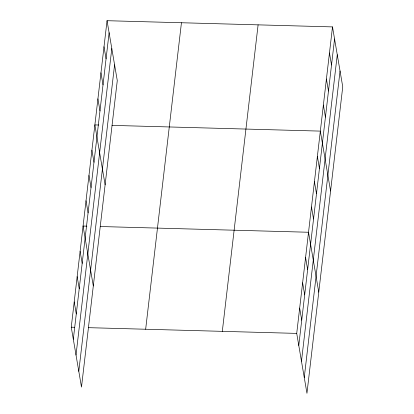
<?xml version="1.0" encoding="UTF-8"?>
<svg xmlns="http://www.w3.org/2000/svg" width="414" height="414" viewBox="0 0 414 414"><rect width="100%" height="100%" fill="white"/><g stroke="black" fill="none" stroke-linecap="round" stroke-linejoin="round"><path stroke-width="0.62" d="M107.045 20.7L117.281 80.606L81.496 387.1L71.255 327.195L107.045 20.7L332.504 26.9L342.745 86.805L306.955 393.3L296.719 333.394L332.504 26.9M73.319 339.247L109.105 32.758M76.016 355.041L111.801 48.547M78.8 371.306L114.585 64.812M145.661 329.239L181.446 22.744M222.313 331.35L258.103 24.856M298.779 345.452L334.564 38.957M301.475 361.241L337.265 54.746M304.259 377.511L340.044 71.017M98.692 125.012L94.878 124.909L105.115 184.815M112.044 125.38L320.338 131.109L330.574 191.014M86.883 226.158L83.064 226.049L93.305 285.955M100.235 226.525L308.528 232.254L318.764 292.155M71.255 327.195L74.437 327.283M88.425 327.665L296.719 333.394M329.461 52.956L331.521 65.008M326.418 79.007L328.483 91.059M323.381 105.058L325.44 117.115M317.383 156.394L319.442 168.451M314.433 181.679L316.493 193.736M311.478 206.969L313.538 219.022M305.573 257.539L307.633 269.592M302.624 282.824L304.683 294.882M299.669 308.109L301.728 320.167M104.002 46.751L106.062 58.809M100.959 72.802L103.019 84.86M97.916 98.858L99.981 110.911M91.924 150.194L93.983 162.247M88.969 175.479L91.033 187.537M86.019 200.764L88.078 212.822M80.114 251.334L82.174 263.392M77.159 276.624L79.224 288.677M74.209 301.909L76.269 313.962"/></g></svg>
